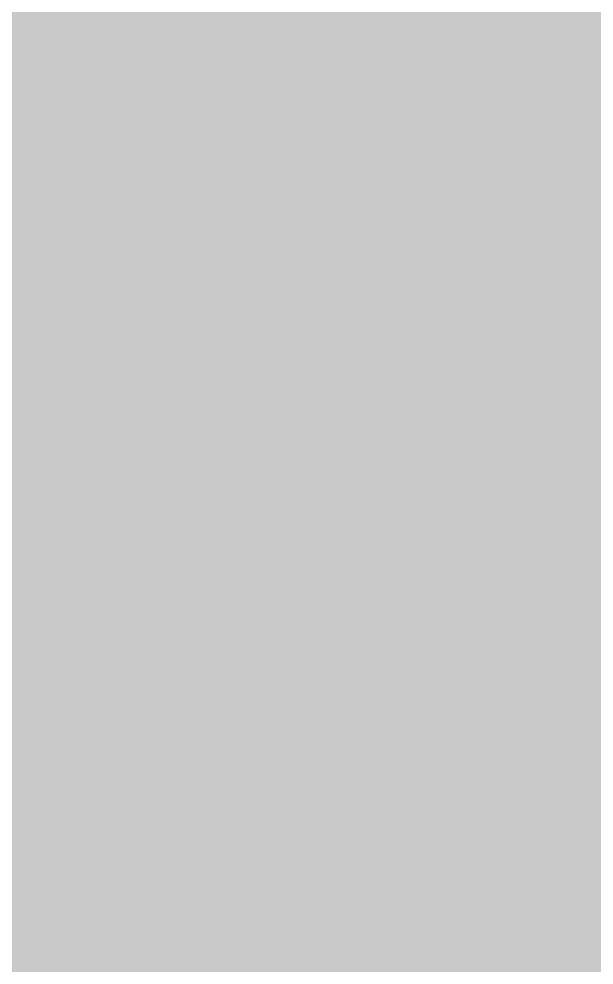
# Model space of a CAD drawing. Extents: x 383425 to 391668, y 6055101 to 6059545.
# Drawn here: x 388254.6956 to 388254.9197, y 6057711.8735 to 6057712.2422 of the extents above; entities that cross this region are included whole.
import ezdxf
from ezdxf.enums import TextEntityAlignment as Align

# ---------------------------------------------------------------- set-up
doc = ezdxf.new("R2010")
doc.units = 0
doc.header["$LTSCALE"] = 5
doc.linetypes.add('0', pattern=[1, 1, 0])
doc.linetypes.add('foc-TOPO', pattern=[1, 0.2, -0.8])
for name, color, linetype in [('AS-UNDERLAY-H', 141, 'Continuous'), ('CG-NOTES', 7, 'Continuous'), ('T-BUSH', 110, '0'), ('T-LOW-AREA', 48, 'foc-TOPO')]:
    doc.layers.add(name, color=color, linetype=linetype)
doc.styles.add('80L', font='ARIALN.TTF', dxfattribs={"height": 10})

# ---------------------------------------------------------------- blocks, each defined once
blk = doc.blocks.new('*U113')
at = {"layer": 'AS-UNDERLAY-H'}
h = blk.add_hatch(color=256, dxfattribs=at)
h.dxf.hatch_style = 1
edge = h.paths.add_edge_path()
edge.add_arc((0, 0), 11, 0, 360)
at = {"layer": 'CG-NOTES', "color": 182}
blk.add_circle((0, 0), 11, dxfattribs=at)
at = {"color": 182, "style": '80L'}
blk.add_attdef('#', text='', height=10, dxfattribs=at).set_placement((0, 0), align=Align.MIDDLE_CENTER)

msp = doc.modelspace()

# ---------------------------------------------------------------- linework, layer by layer
at = {"layer": 'T-BUSH', "flags": 128}
msp.add_lwpolyline([(388139.00068, 6057825.84801, 0.75), (388137.2421, 6057821.6935, 0.75), (388144.29249, 6057815.34596, 0.75), (388148.8265, 6057811.41624, 0.75), (388158.65021, 6057802.90185, 0.75), (388163.18423, 6057798.97213, 0.75), (388170.36309, 6057792.75008, 0.75), (388174.8971, 6057788.82036, 0.75), (388184.72081, 6057780.30597, 0.75), (388189.25483, 6057776.37625, 0.75), (388196.43369, 6057770.1542, 0.75), (388200.9677, 6057766.22448, 0.75), (388210.79141, 6057757.71009, 0.75), (388215.32543, 6057753.78037, 0.75), (388222.50429, 6057747.55832, 0.75), (388227.0383, 6057743.6286, 0.75), (388236.86201, 6057735.11421, 0.75), (388241.39602, 6057731.18449, 0.75), (388248.61728, 6057725.01235, 0.75), (388253.2286, 6057721.17363, 0.75), (388263.21978, 6057712.8564, 0.75), (388267.8311, 6057709.01769, 0.75), (388275.13235, 6057702.93972, 0.75), (388279.74367, 6057699.101, 0.75), (388289.73485, 6057690.78377, 0.75), (388294.34617, 6057686.94506, 0.75), (388301.64742, 6057680.86709, 0.75), (388306.25874, 6057677.02837, 0.75), (388316.24993, 6057668.71114, 0.75), (388320.86124, 6057664.87243, 0.75), (388328.0399, 6057658.65513, 0.75), (388332.43402, 6057654.56958, 0.75), (388341.95461, 6057645.71756, 0.75), (388346.34873, 6057641.63201, 0.75), (388353.30609, 6057635.16322, 0.75), (388357.7002, 6057631.07767, 0.75), (388367.2208, 6057622.22565, 0.75), (388371.61492, 6057618.1401, 0.75), (388378.57227, 6057611.67132, 0.75), (388382.96639, 6057607.58577, 0.75), (388392.14557, 6057598.38443, 0.75), (388396.33056, 6057594.08491, 0.75), (388402.95679, 6057587.27733, 0.75), (388407.14177, 6057582.97781, 0.75), (388416.20924, 6057573.66218, 0.75), (388420.39423, 6057569.36266, 0.75), (388427.02046, 6057562.55508, 0.75), (388431.20544, 6057558.25556, 0.75), (388440.27245, 6057548.93947, 0.75), (388444.45384, 6057544.63646, 0.75), (388451.07439, 6057537.82335, 0.75), (388455.25578, 6057533.52034, 0.75), (388464.31547, 6057524.19714, 0.75), (388468.49686, 6057519.89412, 0.75), (388475.11741, 6057513.08102, 0.75), (388479.2988, 6057508.778, 0.75), (388488.35849, 6057499.4548, 0.75), (388492.53988, 6057495.15179, 0.75), (388499.16043, 6057488.33868, 0.75), (388503.34182, 6057484.03567, 0.75), (388512.40151, 6057474.71247, 0.75), (388516.67518, 6057470.50338, 0.75), (388523.60465, 6057464.00473, 0.75), (388527.98116, 6057459.90032, 0.75), (388537.46359, 6057451.00743, 0.75), (388541.8401, 6057446.90302, 0.75), (388548.76957, 6057440.40437, 0.75), (388553.24497, 6057436.41097, 0.75), (388563.16932, 6057428.01411, 0.75), (388567.74979, 6057424.13863, 0.75), (388575.0022, 6057418.00246, 0.75), (388579.58267, 6057414.12699, 0.75), (388589.50702, 6057405.73012, 0.75), (388598.06582, 6057398.48863, 0.75)], format="xyb", dxfattribs=at)
at = {"layer": 'T-LOW-AREA', "flags": 128}
msp.add_lwpolyline([(388835.888, 6057209.87), (388835.079, 6057210.499), (388834.334, 6057210.459), (388831.154, 6057208.495), (388827.506, 6057207.616), (388824.677, 6057207.333), (388822.263, 6057207.99), (388819.841, 6057209.068), (388816.756, 6057212.212), (388701.412, 6057309.498), (388625.207, 6057372.166), (388618.629, 6057376.772), (388610.431, 6057382.152), (388597.086, 6057390.66), (388590.931, 6057394.658), (388539.194, 6057439.887), (388498.446, 6057478.956), (388403.049, 6057576.03), (388354.31, 6057625.667), (388310.102, 6057664.881), (388206.622, 6057752.766), (388134.014, 6057813.773), (388131.088, 6057816.14), (388129.068, 6057818.247), (388127.833, 6057820.52), (388127.224, 6057821.757), (388126.529, 6057822.546)], dxfattribs=at)

# ---------------------------------------------------------------- block references
at = {"layer": 'CG-NOTES'}
msp.add_blockref('*U113', (388254.18106, 6057720.86065), dxfattribs=at)

doc.saveas('drawing.dxf')
